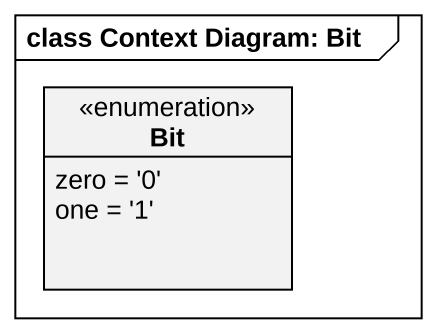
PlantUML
@startuml
mainframe class Context Diagram: Bit
hide circle
hide empty members
enum Bit {
  zero = '0'
  one = '1'
}
@enduml
